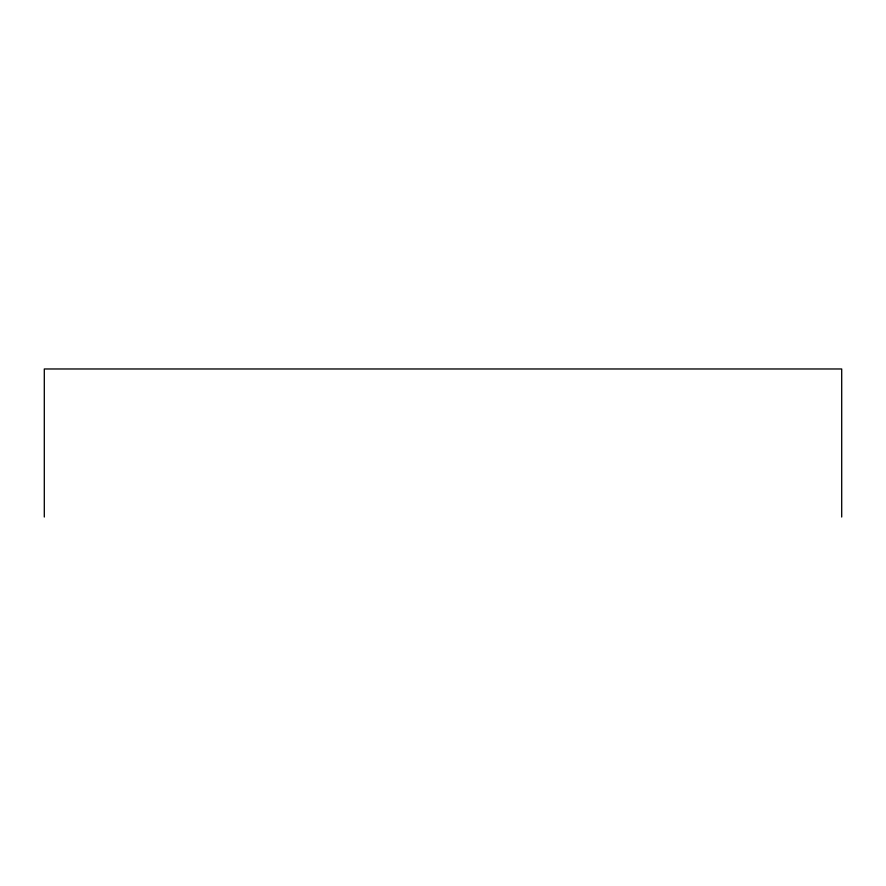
<?xml version="1.0" encoding="UTF-8"?>
<svg xmlns="http://www.w3.org/2000/svg" width="886" height="886" viewBox="0 0 886 886"><rect width="100%" height="100%" fill="white"/><g stroke="black" fill="none" stroke-linecap="round" stroke-linejoin="round"><path stroke-width="1.33" d="M841.7 517.025L841.7 368.975L44.3 368.975L44.3 517.025"/></g></svg>
